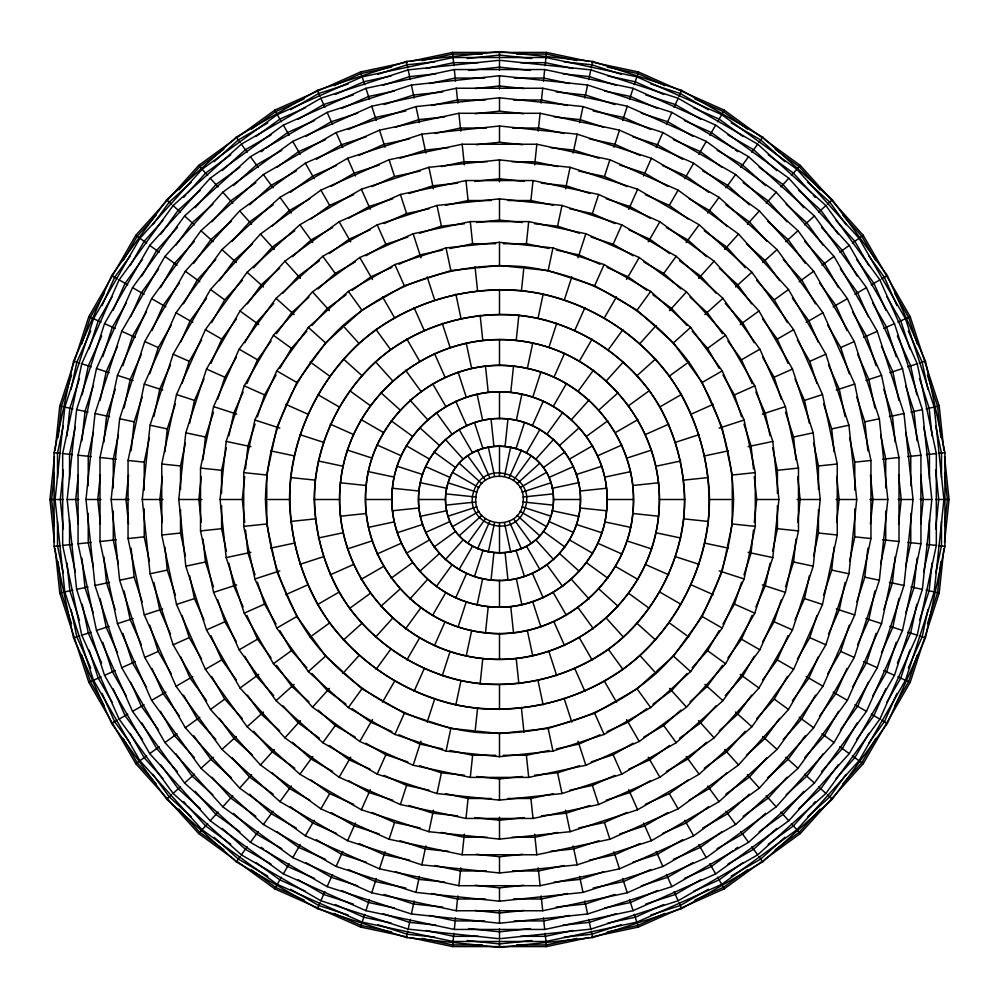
<?xml version="1.0" encoding="UTF-8"?>
<svg xmlns="http://www.w3.org/2000/svg" width="999" height="999" viewBox="0 0 999 999"><rect width="100%" height="100%" fill="white"/><g stroke="black" fill="none" stroke-linecap="round" stroke-linejoin="round"><path stroke-width="1.5" d="M54.458 542.407L49.95 499.5L54.458 456.593M55.107 450.474L59.778 406.031L88.811 316.646L135.802 235.264L198.689 165.422L234.84 139.161M54.408 473.114L51.636 499.5L54.408 525.886M58.154 437.425L61.426 406.381L71.553 375.212M55.082 499.5L64.798 407.105L93.506 318.743L139.96 238.274L202.123 169.231L277.285 114.623L362.162 76.836L453.047 57.517L545.953 57.517L636.838 76.836L721.715 114.623L796.877 169.231L859.04 238.274L905.494 318.743L934.202 407.105L943.918 499.5L934.202 591.895L905.494 680.257L859.04 760.726L796.877 829.769L721.715 884.377L636.838 922.164L545.953 941.483L453.047 941.483L362.162 922.164L277.285 884.377L202.123 829.769L139.96 760.726L93.506 680.257L64.798 591.895L55.082 499.5L63.337 499.5M63.362 470.092L60.265 499.5L63.362 528.908M66.933 436.039L69.868 408.179L79.483 378.571M67.17 499.5L76.623 409.615L104.545 323.651L149.738 245.379L210.215 178.222L283.329 125.087L365.909 88.324L454.308 69.543L544.692 69.543L633.091 88.324L715.671 125.087L788.785 178.222L849.262 245.379L894.455 323.651L922.377 409.615L931.83 499.5L922.377 589.385L894.455 675.349L849.262 753.621L788.785 820.778L715.671 873.913L633.091 910.676L544.692 929.457L454.308 929.457L365.909 910.676L283.329 873.913L210.215 820.778L149.738 753.621L104.545 675.349L76.623 589.385L67.17 499.5L78.859 499.5M78.347 474.775L75.749 499.5L78.347 524.225M81.93 440.771L85.015 411.401L93.182 386.276M85.976 499.5L95.017 413.524L121.728 331.306L164.947 256.443L222.802 192.195L292.744 141.383L371.715 106.219L456.281 88.237L542.719 88.237L627.285 106.219L706.256 141.383L776.198 192.195L834.053 256.443L877.272 331.306L903.983 413.524L913.024 499.5L903.983 585.476L877.272 667.694L834.053 742.557L776.198 806.805L706.256 857.617L627.285 892.781L542.719 910.763L456.281 910.763L371.715 892.781L292.744 857.617L222.802 806.805L164.947 742.557L121.728 667.694L95.017 585.476L85.976 499.5L100.911 499.5M100.4 474.75L97.802 499.5L100.4 524.25M103.809 442.27L106.581 415.984L115.222 389.36M111.164 499.5L119.643 418.756L144.73 341.546L185.327 271.241L239.648 210.901L305.332 163.187L379.495 130.17L458.903 113.287L540.097 113.287L619.505 130.17L693.668 163.187L759.352 210.901L813.673 271.241L854.27 341.546L879.357 418.756L887.836 499.5L879.357 580.244L854.27 657.454L813.673 727.759L759.352 788.099L693.668 835.813L619.505 868.83L540.097 885.713L458.903 885.713L379.495 868.83L305.332 835.813L239.648 788.099L185.327 727.759L144.73 657.454L119.643 580.244L111.164 499.5L129.083 499.5M128.571 475.137L126.011 499.5L128.571 523.863M131.131 450.774L134.166 421.84L142.208 397.09M142.27 499.5L150.075 425.224L173.152 354.208L210.502 289.523L260.464 234.028L320.891 190.135L389.111 159.753L462.162 144.231L536.838 144.231L609.889 159.753L678.109 190.135L738.536 234.028L788.498 289.523L825.848 354.208L848.925 425.224L856.73 499.5L848.925 573.776L825.848 644.792L788.498 709.477L738.536 764.972L678.109 808.865L609.889 839.247L536.838 854.769L462.162 854.769L389.111 839.247L320.891 808.865L260.464 764.972L210.502 709.477L173.152 644.792L150.075 573.776L142.27 499.5L162.974 499.5M162.313 476.473L159.89 499.5L162.313 522.527M164.885 451.91L167.308 428.896L175.424 403.933M178.784 499.5L185.789 432.817L206.506 369.056L240.035 310.989L284.902 261.164L339.136 221.753L400.399 194.48L465.971 180.544L533.029 180.544L598.601 194.48L659.864 221.753L714.098 261.164L758.965 310.989L792.494 369.056L813.211 432.817L820.216 499.5L813.211 566.183L792.494 629.944L758.965 688.011L714.098 737.836L659.864 777.247L598.601 804.52L533.029 818.456L465.971 818.456L400.399 804.52L339.136 777.247L284.902 737.836L240.035 688.011L206.506 629.944L185.789 566.183L178.784 499.5L201.935 499.5M201.274 476.635L198.876 499.5L201.274 522.365M203.034 459.865L205.444 437L213.499 412.212M220.08 499.5L226.186 441.408L244.231 385.851L273.439 335.264L312.525 291.845L359.79 257.517L413.149 233.754L470.292 221.603L528.708 221.603L585.851 233.754L639.21 257.517L686.475 291.845L725.561 335.264L754.769 385.851L772.814 441.408L778.92 499.5L772.814 557.592L754.769 613.149L725.561 663.736L686.475 707.155L639.21 741.483L585.851 765.246L528.708 777.397L470.292 777.397L413.149 765.246L359.79 741.483L312.525 707.155L273.439 663.736L244.231 613.149L226.186 557.592L220.08 499.5L242.307 499.5L244.718 522.415M242.307 499.5L244.718 476.585M245.517 468.943L247.927 446.029L255.045 424.113M265.472 499.5C266.521 433.578 294.618 370.467 342.907 325.587C392.595 282.255 458.291 260.901 523.963 266.758C589.41 274.688 649.238 309.228 688.835 361.938C716.87 402.46 732.392 450.249 733.528 499.5C732.479 565.422 704.382 628.533 656.093 673.413C606.405 716.745 540.709 738.099 475.037 732.242C409.59 724.312 349.762 689.772 310.165 637.062C282.13 596.54 266.608 548.751 265.472 499.5L289.473 499.5C290.334 440.559 315.734 383.504 358.966 343.419C403.346 304.62 462.749 285.314 521.453 290.622C579.982 297.64 634.078 328.871 669.417 376.049C694.567 412.412 708.503 455.294 709.527 499.5C708.666 558.441 683.266 615.496 640.034 655.581C595.654 694.38 536.251 713.686 477.547 708.378C419.018 701.36 364.922 670.129 329.583 622.951C304.433 586.588 290.497 543.706 289.473 499.5M314.21 499.5C314.972 447.502 337.387 397.165 375.524 361.813C414.672 327.572 467.07 310.552 518.868 315.234C570.504 321.416 618.219 348.976 649.4 390.597C671.59 422.664 683.878 460.502 684.79 499.5C684.028 551.498 661.613 601.835 623.476 637.187C584.328 671.428 531.93 688.448 480.132 683.766C428.496 677.584 380.781 650.024 349.6 608.403C327.41 576.336 315.122 538.498 314.21 499.5L339.598 499.5C339.185 406.356 423.626 330.319 516.208 340.472C595.679 348.389 659.839 419.642 659.402 499.5C659.815 592.644 575.374 668.681 482.792 658.528C403.321 650.611 339.161 579.358 339.598 499.5M365.522 499.5C364.136 422.664 437.237 356.843 513.498 366.258C579.795 372.627 634.078 432.917 633.478 499.5C634.865 576.336 561.763 642.157 485.502 632.742C419.205 626.373 364.922 566.083 365.522 499.5L391.87 499.5C390.759 437.774 449.488 384.902 510.751 392.47C563.998 397.577 607.604 446.004 607.13 499.5C608.241 561.226 549.512 614.098 488.249 606.53C435.002 601.423 391.396 552.996 391.87 499.5M418.556 499.5C417.719 453.084 461.888 413.311 507.967 419.006C548.001 422.852 580.806 459.265 580.444 499.5C581.281 545.916 537.112 585.689 491.033 579.994C450.999 576.148 418.194 539.735 418.556 499.5L445.454 499.5C447.065 428.534 551.935 428.534 553.546 499.5C551.935 570.466 447.065 570.466 445.454 499.5M410.314 937.624L452.51 946.59L453.009 941.832M453.047 941.483L453.908 933.266M454.308 929.457L455.532 917.831M456.281 910.763L457.842 895.916M458.903 885.713L460.776 867.894M462.162 854.769L464.323 834.19M465.971 818.456L468.081 798.476L445.591 793.693M470.292 777.397L472.614 755.281L495.654 755.281M475.037 732.242L477.547 708.378M480.132 683.766L482.792 658.528M485.502 632.742L488.249 606.53M491.033 579.994L493.856 553.246M505.144 445.754L507.967 419.006M510.751 392.47L513.498 366.258M516.208 340.472L518.868 315.234M521.453 290.622L523.963 266.758M503.346 243.719L526.386 243.719L528.708 221.603M553.409 205.307L530.919 200.524L533.029 180.544M534.677 164.81L536.838 144.231M538.224 131.106L540.097 113.287M541.158 103.084L542.719 88.237M543.468 81.169L544.692 69.543M545.092 65.734L545.953 57.517M545.991 57.168L546.49 52.41L588.686 61.376M753.483 530.057L751.073 552.971L743.955 574.887M754.282 522.415L756.693 499.5L754.282 476.585M785.501 586.788L793.556 562L795.966 539.135M797.726 522.365L800.124 499.5L797.726 476.635M823.576 595.067L831.692 570.104L834.115 547.09M836.687 522.527L839.11 499.5L836.687 476.473M856.792 601.91L864.834 577.16L867.869 548.226M870.429 523.863L872.989 499.5L870.429 475.137M895.191 556.73L892.419 583.016L883.778 609.64M898.601 524.25L901.198 499.5L898.601 474.75M917.07 558.229L913.985 587.599L905.818 612.724M920.653 524.225L923.251 499.5L920.653 474.775M932.067 562.961L929.132 590.821L919.517 620.429M935.638 528.908L938.735 499.5L935.638 470.092M940.846 561.575L937.574 592.619L927.447 623.788M944.592 525.886L947.364 499.5L944.592 473.114M764.16 859.839L800.311 833.578L863.198 763.736L910.189 682.354L939.222 592.969L943.893 548.526M944.542 542.407L949.05 499.5L944.542 456.593M54.083 452.684L73.551 361.101L111.638 275.562L166.671 199.825L236.251 137.175L317.332 90.36L406.381 61.426L499.5 51.636L592.619 61.426L681.668 90.36L762.749 137.175L832.329 199.825L887.362 275.562L925.449 361.101L944.917 452.684L944.917 546.316L925.449 637.899L887.362 723.438L832.329 799.175L762.749 861.825L681.668 908.64L592.619 937.574L499.5 947.364L406.381 937.574L317.332 908.64L236.251 861.825L166.671 799.175L111.638 723.438L73.551 637.899L54.083 546.316L54.083 452.684L60.614 453.371M63.312 425.786L57.517 453.047L57.517 477.822M71.041 389.435L76.836 362.162L90.684 331.044M62.675 453.583L81.768 363.773L119.118 279.882L173.089 205.594L241.321 144.156L320.854 98.239L408.179 69.868L499.5 60.265L590.821 69.868L678.146 98.239L757.679 144.156L825.911 205.594L879.882 279.882L917.232 363.773L936.325 453.583L936.325 545.417L917.232 635.227L879.882 719.118L825.911 793.406L757.679 854.844L678.146 900.761L590.821 929.132L499.5 938.735L408.179 929.132L320.854 900.761L241.321 854.844L173.089 793.406L119.118 719.118L81.768 635.227L62.675 545.417L62.675 453.583L72.59 454.632M75.375 426.873L69.543 454.308L69.543 479.245M82.168 394.867L88.324 365.909L101.636 336.014M78.072 455.207L96.491 368.556L132.53 287.625L184.59 215.959L250.424 156.681L327.148 112.388L411.401 85.015L499.5 75.749L587.599 85.015L671.852 112.388L748.576 156.681L814.41 215.959L866.47 287.625L902.509 368.556L920.928 455.207L920.928 543.793L902.509 630.444L866.47 711.375L814.41 783.041L748.576 842.319L671.852 886.613L587.599 913.985L499.5 923.251L411.401 913.985L327.148 886.613L250.424 842.319L184.59 783.041L132.53 711.375L96.491 630.444L78.072 543.793L78.072 455.207L91.309 456.593M93.382 432.117L88.237 456.281L88.237 485.601M100.112 400.399L106.219 371.715L117.52 346.328M100 457.505L117.457 375.362L151.611 298.651L200.974 230.707L263.386 174.513L336.114 132.53L415.984 106.581L499.5 97.802L583.016 106.581L662.886 132.53L735.614 174.513L798.026 230.707L847.389 298.651L881.543 375.362L899 457.505L899 541.495L881.543 623.638L847.389 700.349L798.026 768.293L735.614 824.487L662.886 866.47L583.016 892.419L499.5 901.198L415.984 892.419L336.114 866.47L263.386 824.487L200.974 768.293L151.611 700.349L117.457 623.638L100 541.495L100 457.505L116.334 459.228M118.382 434.94L113.287 458.903L113.287 488.012M124.113 407.967L130.17 379.495L141.383 354.308M128.047 460.464L144.281 384.078L176.049 312.749L221.94 249.588L279.97 197.34L347.59 158.292L421.84 134.166L499.5 126.011L577.16 134.166L651.41 158.292L719.03 197.34L777.06 249.588L822.951 312.749L854.719 384.078L870.953 460.464L870.953 538.536L854.719 614.922L822.951 686.251L777.06 749.412L719.03 801.66L651.41 840.708L577.16 864.834L499.5 872.989L421.84 864.834L347.59 840.708L279.97 801.66L221.94 749.412L176.049 686.251L144.281 614.922L128.047 538.536L128.047 460.464L144.231 462.162L144.231 490.159M144.231 462.162L149.4 437.812M153.933 416.508L159.753 389.111L170.517 364.947M161.751 463.998L176.511 394.555L205.394 329.695L247.115 272.252L299.887 224.75L361.363 189.248L428.896 167.308L499.5 159.89L570.104 167.308L637.637 189.248L699.113 224.75L751.885 272.252L793.606 329.695L822.489 394.555L837.249 463.998L837.249 535.002L822.489 604.445L793.606 669.305L751.885 726.748L699.113 774.25L637.637 809.752L570.104 831.692L499.5 839.11L428.896 831.692L361.363 809.752L299.887 774.25L247.115 726.748L205.394 669.305L176.511 604.445L161.751 535.002L161.751 463.998L180.544 465.971L180.544 489.36M180.544 465.971L185.402 443.094M189.623 423.276L194.48 400.399L203.996 379.021M200.524 468.081L213.586 406.605L239.148 349.188L276.086 298.339L322.802 256.293L377.222 224.862L437 205.444L499.5 198.876L562 205.444L621.778 224.862L676.198 256.293L722.914 298.339L759.852 349.188L785.414 406.605L798.476 468.081L798.476 530.919L785.414 592.395L759.852 649.812L722.914 700.661L676.198 742.707L621.778 774.138L562 793.556L499.5 800.124L437 793.556L377.222 774.138L322.802 742.707L276.086 700.661L239.148 649.812L213.586 592.395L200.524 530.919L200.524 468.081L221.603 470.292L226.398 447.739M228.958 435.714L233.754 413.149L243.132 392.095M243.719 472.614L254.895 420.017L276.76 370.904L308.366 327.41L348.326 291.421L394.892 264.548L446.029 247.927L499.5 242.307L552.971 247.927L604.108 264.548L650.674 291.421L690.634 327.41L722.24 370.904L744.105 420.017L755.281 472.614L755.281 526.386L744.105 578.983L722.24 628.096L690.634 671.59L650.674 707.579L604.108 734.452L552.971 751.073L499.5 756.693L446.029 751.073L394.892 734.452L348.326 707.579L308.366 671.59L276.76 628.096L254.895 578.983L243.719 526.386L243.719 472.614L266.758 475.037L266.758 497.977M266.758 475.037L271.516 452.609M272.153 449.612L276.923 427.185L286.251 406.231M290.622 477.547C297.64 419.018 328.871 364.922 376.049 329.583C424.238 295.629 485.339 282.642 543.169 294.068C600.649 307.155 651.173 343.868 681.393 394.493C702.609 433.279 711.987 477.385 708.378 521.453C701.36 579.982 670.129 634.078 622.951 669.417C574.762 703.371 513.661 716.358 455.831 704.932C398.351 691.845 347.827 655.132 317.607 604.507C296.391 565.721 287.013 521.615 290.622 477.547L315.234 480.132C321.416 428.496 348.976 380.781 390.597 349.6C433.104 319.655 487 308.192 538.024 318.269C588.723 329.82 633.304 362.2 659.964 406.855C678.683 441.083 686.95 479.995 683.766 518.868C677.584 570.504 650.024 618.219 608.403 649.4C565.896 679.345 512 690.809 460.976 680.731C410.277 669.18 365.696 636.8 339.036 592.145C320.317 557.917 312.05 519.005 315.234 480.132M340.472 482.792C349.8 390.109 441.733 323.326 532.742 343.094C610.938 359.265 667.307 436.85 658.528 516.208C649.2 608.891 557.267 675.674 466.258 655.906C388.062 639.735 331.693 562.15 340.472 482.792L366.258 485.502C372.914 408.941 452.485 351.124 527.36 368.444C592.619 381.705 640.297 447.34 632.742 513.498C626.086 590.059 546.515 647.876 471.64 630.556C406.381 617.295 358.703 551.66 366.258 485.502M392.47 488.249C397.814 426.748 461.738 380.307 521.878 394.23C574.3 404.882 612.599 457.604 606.53 510.751C601.186 572.252 537.262 618.693 477.122 604.77C424.7 594.118 386.401 541.396 392.47 488.249L419.006 491.033C413.311 537.112 453.084 581.281 499.5 580.444C539.735 580.806 576.148 548.001 579.994 507.967C585.689 461.888 545.916 417.719 499.5 418.556C459.265 418.194 422.852 450.999 419.006 491.033M445.754 493.856C454.782 423.439 559.065 434.403 553.246 505.144C544.218 575.561 439.935 564.597 445.754 493.856L475.874 497.015C472.202 527.697 520.342 532.754 523.126 501.985C526.798 471.303 478.658 466.246 475.874 497.015M406.381 937.574L407.754 931.155M408.179 929.132L410.252 919.38M411.401 913.985L414.16 900.973M415.984 892.419L419.393 876.36M421.84 864.834L425.874 845.916M428.896 831.692L433.454 810.201M437 793.556L441.408 772.814L464.335 775.224M446.029 751.073L450.849 728.421L473.651 730.818M455.831 704.932L460.976 680.731M466.258 655.906L471.64 630.556M477.122 604.77L482.667 578.671M488.261 552.36L494.555 522.739M504.445 476.261L510.739 446.64M516.333 420.329L521.878 394.23M527.36 368.444L532.742 343.094M538.024 318.269L543.169 294.068M525.349 268.182L548.151 270.579L552.971 247.927M534.665 223.776L557.592 226.186L562 205.444M565.546 188.799L570.104 167.308M573.126 153.084L577.16 134.166M579.607 122.64L583.016 106.581M584.84 98.027L587.599 85.015M588.748 79.62L590.821 69.868M591.246 67.845L592.619 61.426M726.847 549.388L722.077 571.815L712.749 592.769M727.484 546.391L732.242 523.963L732.242 501.023M770.042 563.286L765.246 585.851L755.868 606.905M772.602 551.261L777.397 528.708L777.397 505.644M795.004 619.979L804.52 598.601L809.377 575.724M813.598 555.906L818.456 533.029L818.456 509.64M845.067 582.492L839.247 609.889L828.483 634.053M849.6 561.188L854.769 536.838L854.769 508.841M874.887 591.033L868.83 619.505L857.617 644.692M880.619 564.06L885.713 540.097L885.713 510.988M898.888 598.601L892.781 627.285L881.48 652.672M905.618 566.883L910.763 542.719L910.763 513.399M916.832 604.133L910.676 633.091L897.364 662.986M923.625 572.127L929.457 544.692L929.457 519.755M927.959 609.565L922.164 636.838L908.316 667.956M935.688 573.214L941.483 545.953L941.483 521.178M81.681 344.056L90.36 317.332L104.395 293.007M89.098 348.976L98.239 320.854L112.25 296.591M102.785 356.705L112.388 327.148L126.374 302.922M122.914 365.696L132.53 336.114L146.528 311.875M149.775 373.801L158.292 347.59L171.304 325.05M182.093 383.391L189.248 361.363L201.598 339.985M217.757 399.088L224.862 377.222L236.363 357.317M257.417 416.808L264.548 394.892L276.061 374.937M237.337 861.65L274.725 888.823L360.577 927.047L362.063 922.489M362.162 922.164L364.722 914.31M365.909 910.676L369.518 899.55M371.715 892.781L376.323 878.583M379.495 868.83L385.04 851.785M389.111 839.247L394.555 822.489L420.217 827.946M400.399 804.52L406.605 785.414L384.19 775.436M413.149 765.246L420.966 741.208M427.185 722.077L434.602 699.25M442.245 675.711L450.087 651.573M458.104 626.922L466.246 601.86M474.488 576.485L482.804 550.899M516.196 448.101L524.512 422.515M532.754 397.14L540.896 372.078M548.913 347.427L556.755 323.289M564.398 299.75L571.815 276.923M578.034 257.792L585.851 233.754M614.81 223.564L592.395 213.586L598.601 194.48M578.783 171.054L604.445 176.511L609.889 159.753M613.96 147.215L619.505 130.17M622.677 120.417L627.285 106.219M629.482 99.45L633.091 88.324M634.278 84.69L636.838 76.836M636.937 76.511L638.423 71.953L724.275 110.177L761.663 137.35M722.939 624.063L734.452 604.108L741.583 582.192M762.637 641.683L774.138 621.778L781.243 599.912M797.402 659.015L809.752 637.637L816.907 615.609M827.696 673.95L840.708 651.41L849.225 625.199M876.086 633.304L866.47 662.886L852.472 687.125M896.215 642.295L886.613 671.852L872.626 696.078M909.902 650.024L900.761 678.146L886.75 702.409M917.319 654.944L908.64 681.668L894.605 705.993M102.023 305.582L114.623 277.285L130.095 255.994M113.049 310.377L125.087 283.329L142.495 259.378M130.707 316.708L141.383 292.744L158.616 269.006M151.973 330.519L163.187 305.332L179.395 283.029M180.644 342.207L190.135 320.891L206.593 298.226M210.964 363.361L221.753 339.136L236.413 318.956M246.89 383.666L257.517 359.79L271.066 341.134M287.5 403.434L296.828 382.48L310.302 363.936M317.332 908.64L320.005 902.646M320.854 900.761L324.9 891.645M327.148 886.613L332.555 874.45M336.114 866.47L342.794 851.473M347.59 840.708L355.457 823.026M361.363 809.752L370.304 789.685M377.222 774.138L385.851 754.769L407.779 761.887M394.892 734.452L404.308 713.298L384.453 701.835M414.073 691.37L424.138 668.768M434.465 645.579L445.005 621.89M455.731 597.814L466.583 573.451M477.522 548.863L489.835 521.203M509.165 477.797L521.478 450.137M532.417 425.549L543.269 401.186M553.995 377.11L564.535 353.421M574.862 330.232L584.927 307.63M614.547 297.165L594.692 285.702L604.108 264.548M591.221 237.113L613.149 244.231L621.778 224.862M628.696 209.315L637.637 189.248M643.543 175.974L651.41 158.292M656.206 147.527L662.886 132.53M666.445 124.55L671.852 112.388M674.1 107.355L678.146 98.239M678.995 96.354L681.668 90.36M688.698 635.064L702.172 616.52L711.5 595.566M727.934 657.866L741.483 639.21L752.11 615.334M762.587 680.044L777.247 659.864L788.036 635.639M818.356 656.793L808.865 678.109L792.407 700.774M847.027 668.481L835.813 693.668L819.605 715.971M868.293 682.292L857.617 706.256L840.384 729.994M885.951 688.623L873.913 715.671L856.505 739.622M896.977 693.418L884.377 721.715L868.905 743.006M123.127 260.577L137.175 236.251L155.969 215.372M130.145 265.584L144.156 241.321L162.899 220.504M141.92 275.999L156.681 250.424L177.485 227.322M160.514 287.625L174.513 263.386L194.293 241.421M183.554 303.833L197.34 279.97L215.772 259.49M211.626 322.602L224.75 299.887L242.307 280.382M244.792 342.707L256.293 322.802L273.726 303.434M279.907 368.281L291.421 348.326L306.843 331.206M274.725 888.823L277.123 884.677M277.285 884.377L281.418 877.222M283.329 873.913L289.186 863.785M292.744 857.617L300.2 844.692M305.332 835.813L314.285 820.291M320.891 808.865L329.695 793.606L353.658 804.282M339.136 777.247L350.724 757.192M359.79 741.483L372.427 719.592M382.48 702.172L394.493 681.393M406.855 659.964L419.555 637.974M432.505 615.534L445.691 592.707M459.028 569.592L472.477 546.303M526.523 452.697L539.972 429.408M553.309 406.293L566.495 383.466M579.445 361.026L592.145 339.036M604.507 317.607L616.52 296.828M626.573 279.408L639.21 257.517M648.276 241.808L659.864 221.753M645.342 194.718L669.305 205.394L678.109 190.135M684.715 178.709L693.668 163.187M698.801 154.308L706.256 141.383M709.814 135.215L715.671 125.087M717.582 121.778L721.715 114.623M721.877 114.323L724.275 110.177M692.157 667.794L707.579 650.674L719.093 630.719M754.208 656.293L742.707 676.198L725.274 695.566M756.693 718.618L774.25 699.113L787.374 676.398M815.446 695.167L801.66 719.03L783.228 739.51M838.486 711.375L824.487 735.614L804.707 757.579M857.08 723.001L842.319 748.576L821.515 771.678M868.855 733.416L854.844 757.679L836.101 778.496M875.873 738.423L861.825 762.749L843.031 783.628M152.847 224.675L169.231 202.123L191.096 182.442M160.814 234.166L178.222 210.215L200.225 190.409M175.861 245.279L192.195 222.802L212.837 204.208M193.794 263.199L210.901 239.648L231.393 221.204M219.393 280.607L234.028 260.464L252.522 243.806M247.415 303.821L261.164 284.902L279.695 268.207M276.486 333.678L291.845 312.525L308.991 297.103M312.1 361.463L325.587 342.907L342.62 327.56M236.251 861.825L240.11 856.518M241.321 854.844L247.19 846.777M250.424 842.319L258.254 831.555M263.386 824.487L273.039 811.2M279.97 801.66L291.333 786.013M299.887 774.25L312.799 756.48M322.802 742.707L335.264 725.561L318.119 710.127M348.326 707.579L361.938 688.835L381.805 700.299M376.049 669.417L390.597 649.4M405.519 628.858L420.754 607.892M436.238 586.575L451.923 564.984M467.732 543.219L485.539 518.718M513.461 480.282L531.268 455.781M547.077 434.016L562.762 412.425M578.246 391.108L593.481 370.142M608.403 349.6L622.951 329.583M617.195 298.701L637.062 310.165L650.674 291.421M680.881 288.873L663.736 273.439L676.198 256.293M686.201 242.52L699.113 224.75M707.667 212.987L719.03 197.34M725.961 187.8L735.614 174.513M740.746 167.445L748.576 156.681M751.81 152.223L757.679 144.156M758.89 142.482L762.749 137.175M656.38 671.44L673.413 656.093L686.9 637.537M722.514 665.322L707.155 686.475L690.009 701.897M751.585 695.179L737.836 714.098L719.305 730.793M779.607 718.393L764.972 738.536L746.478 755.194M805.206 735.801L788.099 759.352L767.607 777.796M823.139 753.721L806.805 776.198L786.163 794.792M838.186 764.834L820.778 788.785L798.775 808.591M846.153 774.325L829.769 796.877L807.904 816.558M178.933 189.86L199.825 166.671L223.801 149.238M183.729 197.377L185.814 195.067M187.887 192.745L205.594 173.089L230.781 154.795M195.155 207.692L215.959 184.59L239.847 167.233M211.975 221.778L230.707 200.974L255.869 182.692M232.168 241.283L249.588 221.94L273.114 204.845M253.671 267.769L272.252 247.115L294.73 230.794M282.954 293.182L298.339 276.086L319.43 260.776M311.988 325.499L327.41 308.366L346.041 294.83M234.84 859.839L198.689 833.578L201.898 830.019M202.123 829.769L207.655 823.626M210.215 820.778L218.044 812.1M222.802 806.805L232.792 795.716M239.648 788.099L251.636 774.774M260.464 764.972L274.313 749.587M284.902 737.836L300.399 720.629M312.525 707.155L329.445 688.373M342.907 673.413L358.966 655.581M375.524 637.187L392.507 618.331M409.852 599.063L427.485 579.482M445.342 559.652L463.336 539.66M535.664 459.34L553.658 439.348M571.515 419.518L589.148 399.937M606.493 380.669L623.476 361.813M640.034 343.419L656.093 325.587M669.555 310.627L686.475 291.845M698.601 278.371L714.098 261.164M724.687 249.413L738.536 234.028M747.364 224.226L759.352 210.901M766.208 203.284L776.198 192.195M780.956 186.9L788.785 178.222M791.345 175.374L796.877 169.231M797.102 168.981L800.311 165.422L764.16 139.161M687.012 673.501L671.59 690.634L652.959 704.17M716.046 705.818L700.661 722.914L679.57 738.224M745.329 731.231L726.748 751.885L704.27 768.206M766.832 757.717L749.412 777.06L725.886 794.155M787.025 777.222L768.293 798.026L743.131 816.308M803.845 791.308L783.041 814.41L759.153 831.767M811.113 806.255L793.406 825.911L768.219 844.205M813.186 803.933L815.271 801.623M820.067 809.14L799.175 832.329L775.199 849.762M214.111 161.713L238.274 139.96L267.782 122.927M222.228 170.592L245.379 149.738L271.029 134.927M233.491 185.614L256.443 164.947L281.843 150.287M249.613 204.795L271.241 185.327L296.441 170.779M272.178 226.111L289.523 210.502L309.74 198.826M292.445 256.731L310.989 240.035L332.592 227.56M318.119 288.873L335.264 273.439L355.232 261.913M344.892 325.512L361.938 310.165L381.805 298.701M166.671 799.175L171.553 794.792M173.089 793.406L180.494 786.737M184.59 783.041L194.48 774.138M200.974 768.293L213.187 757.304M221.94 749.412L236.313 736.475M247.115 726.748L263.449 712.05M276.086 700.661L294.118 684.427M308.366 671.59L325.587 656.093L312.1 637.537M343.419 640.034L361.813 623.476M380.669 606.493L399.937 589.148M419.518 571.515L439.348 553.658M459.34 535.664L481.843 515.397M517.157 483.603L539.66 463.336M559.652 445.342L579.482 427.485M599.063 409.852L618.331 392.507M637.187 375.524L655.581 358.966M686.9 361.463L673.413 342.907L690.634 327.41M704.882 314.573L722.914 298.339M735.551 286.95L751.885 272.252M762.687 262.525L777.06 249.588M785.813 241.696L798.026 230.707M804.52 224.862L814.41 215.959M818.506 212.263L825.911 205.594M827.447 204.208L832.329 199.825M617.195 700.299L637.062 688.835L654.108 673.488M643.768 737.087L663.736 725.561L680.881 710.127M706.555 742.269L688.011 758.965L666.408 771.44M726.822 772.889L709.477 788.498L689.26 800.174M749.387 794.205L727.759 813.673L702.559 828.221M765.509 813.386L742.557 834.053L717.157 848.713M776.772 828.408L753.621 849.262L727.971 864.073M784.889 837.287L760.726 859.04L731.218 876.073M237.337 137.35L274.725 110.177L360.577 71.953L407.305 62.025M251.586 129.071L275.562 111.638L304.083 98.938M255.956 136.501L279.882 119.118L305.482 107.717M261.226 151.711L263.736 149.875M266.246 148.052L287.625 132.53L314.598 120.517M277.26 167.158L298.651 151.611L325.637 139.598M290.459 192.245L312.749 176.049L336.526 165.459M310.964 218.993L329.695 205.394L353.658 194.718M329.345 253.571L349.188 239.148L370.192 229.795M352.26 290.309L370.904 276.76L391.958 267.395M198.689 833.578L135.802 763.736L139.673 760.926M139.96 760.726L146.641 755.868M149.738 753.621L159.203 746.74M164.947 742.557L177.035 733.79M185.327 727.759L199.825 717.232M210.502 709.477L224.75 699.113L242.307 718.618M240.035 688.011L258.766 674.4M273.439 663.736L291.421 650.674L279.907 630.719M310.165 637.062L329.583 622.951M349.6 608.403L370.142 593.481M391.108 578.246L412.425 562.762M434.016 547.077L455.781 531.268M543.219 467.732L564.984 451.923M586.575 436.238L607.892 420.754M628.858 405.519L649.4 390.597M669.417 376.049L688.835 361.938M719.093 368.281L707.579 348.326L725.561 335.264M740.234 324.6L758.965 310.989M756.693 280.382L774.25 299.887L788.498 289.523M799.175 281.768L813.673 271.241M821.965 265.21L834.053 256.443M839.797 252.26L849.262 245.379M852.359 243.132L859.04 238.274M859.327 238.074L863.198 235.264L800.311 165.422M646.74 708.691L628.096 722.24L607.042 731.605M669.655 745.429L649.812 759.852L628.808 769.205M645.342 804.282L669.305 793.606L688.036 780.007M708.541 806.755L686.251 822.951L662.474 833.541M721.74 831.842L700.349 847.389L673.363 859.402M732.754 850.948L711.375 866.47L684.402 878.483M735.264 849.125L737.774 847.289M743.044 862.499L719.118 879.882L693.518 891.283M747.414 869.929L723.438 887.362L694.917 900.062M591.695 936.975L638.423 927.047L724.275 888.823L761.663 861.65M290.572 109.765L318.743 93.506L348.189 83.928M298.014 119.356L323.651 104.545L353.296 94.917M305.906 136.388L331.306 121.728L357.729 113.137M316.346 159.291L341.546 144.73L366.308 136.688M331.293 186.376L354.208 173.152L379.358 164.985M348.801 218.207L369.056 206.506L392.782 198.801M365.884 255.769L385.851 244.231L407.779 237.113M384.453 297.165L404.308 285.702L426.123 278.621M111.638 723.438L117.32 720.154M119.118 719.118L127.747 714.135M132.53 711.375L144.056 704.72M151.611 700.349L165.846 692.145M176.049 686.251L192.795 676.573M205.394 669.305L221.753 659.864L236.413 680.044M239.148 649.812L257.517 639.21L271.066 657.866M276.76 628.096L296.828 616.52L287.5 595.566M317.607 604.507L339.036 592.145M361.026 579.445L383.466 566.495M406.293 553.309L429.408 539.972M452.697 526.523L478.921 511.376M520.079 487.624L546.303 472.477M569.592 459.028L592.707 445.691M615.534 432.505L637.974 419.555M659.964 406.855L681.393 394.493M711.5 403.434L702.172 382.48L722.24 370.904M727.934 341.134L741.483 359.79L759.852 349.188M762.587 318.956L777.247 339.136L793.606 329.695M806.205 322.427L822.951 312.749M833.154 306.855L847.389 298.651M854.944 294.28L866.47 287.625M871.253 284.865L879.882 279.882M881.68 278.846L887.362 275.562M572.877 720.379L594.692 713.298L614.547 701.835M591.221 761.887L613.149 754.769L633.116 743.231M650.199 780.793L629.944 792.494L606.218 800.199M667.707 812.624L644.792 825.848L619.642 834.015M682.654 839.709L657.454 854.27L632.692 862.312M693.094 862.612L667.694 877.272L641.271 885.863M700.986 879.644L675.349 894.455L645.704 904.083M708.428 889.235L680.257 905.494L650.811 915.072M334.016 85.614L361.101 73.551L391.633 67.07M335.339 94.43L363.773 81.768L391.171 75.936M341.583 108.504L368.556 96.491L394.393 90.996M348.376 129.47L375.362 117.457L405.794 110.989M358.903 155.494L384.078 144.281L409.54 138.873M371.99 186.551L394.555 176.511L420.217 171.054M384.19 223.564L406.605 213.586L429.095 208.803M398.976 264.273L420.017 254.895L442.557 250.1M55.107 548.526L59.778 592.969L88.811 682.354L93.194 680.406M93.506 680.257L101.049 676.897M104.545 675.349L115.235 670.591M121.728 667.694L135.365 661.625M144.73 657.454L158.292 651.41L171.304 673.95M173.152 644.792L189.248 637.637L201.598 659.015M206.506 629.944L224.862 621.778L236.363 641.683M244.231 613.149L264.548 604.108L276.061 624.063M285.702 594.692L307.63 584.927M330.232 574.862L353.421 564.535M377.11 553.995L401.186 543.269M425.549 532.417L450.137 521.478M548.863 477.522L573.451 466.583M597.814 455.731L621.89 445.005M645.579 434.465L668.768 424.138M691.37 414.073L713.298 404.308M722.939 374.937L734.452 394.892L754.769 385.851M762.637 357.317L774.138 377.222L792.494 369.056M797.402 339.985L809.752 361.363L825.848 354.208M827.696 325.05L840.708 347.59L854.27 341.546M863.636 337.375L877.272 331.306M883.765 328.409L894.455 323.651M897.951 322.103L905.494 318.743M905.806 318.594L910.189 316.646L939.222 406.031L943.893 450.474M600.024 734.727L578.983 744.105L556.443 748.9M569.905 790.197L592.395 785.414L614.81 775.436M578.783 827.946L604.445 822.489L627.01 812.449M640.097 843.506L614.922 854.719L589.46 860.127M650.624 869.53L623.638 881.543L593.206 888.011M657.417 890.496L630.444 902.509L604.607 908.004M663.661 904.57L635.227 917.232L607.829 923.064M664.984 913.386L637.899 925.449L607.367 931.93M377.647 74.363L407.105 64.798L434.815 61.876M382.942 85.29L409.615 76.623L435.964 73.851M384.165 104.558L413.524 95.017L442.694 91.945M395.454 127.223L418.756 119.643L444.655 116.92M400.075 158.254L425.224 150.075L448.439 147.64M409.091 193.506L432.817 185.789L457.629 183.179M419.48 233.304L441.408 226.186L464.335 223.776M429.033 277.672L450.849 270.579L473.651 268.182M73.551 637.899L79.795 635.864M81.768 635.227L91.246 632.155M96.491 630.444L109.153 626.336M117.457 623.638L133.079 618.556M144.281 614.922L162.687 608.94M176.511 604.445L194.48 598.601L189.623 575.724M213.586 592.395L236.663 584.902M254.895 578.983L279.807 570.879M299.75 564.398L323.289 556.755M347.427 548.913L372.078 540.896M397.14 532.754L422.515 524.512M448.101 516.196L476.898 506.843M522.102 492.157L550.899 482.804M576.485 474.488L601.86 466.246M626.922 458.104L651.573 450.087M675.711 442.245L699.25 434.602M719.193 428.121L744.105 420.017M762.337 414.098L785.414 406.605M809.377 423.276L804.52 400.399L822.489 394.555M836.313 390.06L854.719 384.078M865.921 380.444L881.543 375.362M889.847 372.664L902.509 368.556M907.754 366.845L917.232 363.773M919.205 363.137L925.449 361.101M525.349 730.818L548.151 728.421L569.967 721.328M534.665 775.224L557.592 772.814L579.52 765.696M589.909 805.494L566.183 813.211L541.371 815.821M598.925 840.746L573.776 848.925L550.561 851.36M603.546 871.777L580.244 879.357L554.345 882.08M614.835 894.442L585.476 903.983L556.306 907.055M616.058 913.71L589.385 922.377L563.036 925.149M621.353 924.637L591.895 934.202L564.185 937.124M410.314 61.376L452.51 52.41L546.49 52.41M422.152 60.577L452.684 54.083L482.33 54.083M426.186 68.494L453.583 62.675L478.484 62.675M429.358 83.566L455.207 78.072L484.74 78.072M431.655 105.494L457.505 100L485.502 100M435.002 133.466L460.464 128.047L486.488 128.047M441.358 166.558L463.998 161.751L487.15 161.751M445.591 205.307L468.081 200.524L491.071 200.524M450.074 248.501L472.614 243.719L495.654 243.719M59.778 592.969L64.46 591.97M64.798 591.895L72.877 590.184M76.623 589.385L88.049 586.95M95.017 585.476L109.615 582.367M119.643 580.244L134.166 577.16L131.131 548.226M150.075 573.776L167.308 570.104L164.885 547.09M185.789 566.183L205.444 562L203.034 539.135M226.186 557.592L250.911 552.335M270.579 548.151L294.068 543.169M318.269 538.024L343.094 532.742M368.444 527.36L394.23 521.878M420.329 516.333L446.64 510.739M552.36 488.261L578.671 482.667M604.77 477.122L630.556 471.64M655.906 466.258L680.731 460.976M704.932 455.831L728.421 450.849M748.089 446.665L772.814 441.408M795.966 459.865L793.556 437L813.211 432.817M834.115 451.91L831.692 428.896L848.925 425.224M867.869 450.774L864.834 421.84L879.357 418.756M889.385 416.633L903.983 413.524M910.951 412.05L922.377 409.615M926.123 408.816L934.202 407.105M934.54 407.03L939.222 406.031M503.346 755.281L526.386 755.281L548.926 750.499M507.929 798.476L530.919 798.476L553.409 793.693M557.642 832.442L535.002 837.249L511.85 837.249M563.998 865.534L538.536 870.953L512.512 870.953M567.345 893.506L541.495 899L513.498 899M569.642 915.434L543.793 920.928L514.26 920.928M572.814 930.506L545.417 936.325L520.516 936.325M576.848 938.423L546.316 944.917L516.67 944.917M452.51 946.59L546.49 946.59L588.686 937.624M467.157 58.479L499.5 55.082L531.843 58.479M468.506 70.43L499.5 67.17L530.494 70.43M474.937 88.561L499.5 85.976L524.063 88.561M475.124 113.724L499.5 111.164L523.876 113.724M476.286 144.718L499.5 142.27L522.714 144.718M474.687 181.393L499.5 178.784L524.313 181.393M476.573 222.49L499.5 220.08L522.427 222.49M476.698 267.869L499.5 265.472L522.302 267.869M54.083 546.316L60.614 545.629M62.675 545.417L72.59 544.368M78.072 543.793L91.309 542.407M100 541.495L116.334 539.772M128.047 538.536L144.231 536.838L144.231 508.841M161.751 535.002L180.544 533.029L180.544 509.64M200.524 530.919L221.603 528.708L226.398 551.261M243.719 526.386L266.758 523.963L266.758 501.023M290.622 521.453L315.234 518.868M340.472 516.208L366.258 513.498M392.47 510.751L419.006 507.967M445.754 505.144L475.874 501.985M523.126 497.015L553.246 493.856M579.994 491.033L606.53 488.249M632.742 485.502L658.528 482.792M683.766 480.132L708.378 477.547M732.242 497.977L732.242 475.037L755.281 472.614M772.602 447.739L777.397 470.292L798.476 468.081M818.456 489.36L818.456 465.971L837.249 463.998M854.769 490.159L854.769 462.162L870.953 460.464M882.666 459.228L899 457.505M907.691 456.593L920.928 455.207M926.41 454.632L936.325 453.583M938.386 453.371L944.917 452.684M476.698 731.131L499.5 733.528L522.302 731.131M476.573 776.51L499.5 778.92L522.427 776.51M524.313 817.607L499.5 820.216L474.687 817.607M476.286 854.282L499.5 856.73L522.714 854.282M475.124 885.276L499.5 887.836L523.876 885.276M524.063 910.439L499.5 913.024L474.937 910.439M530.494 928.571L499.5 931.83L468.506 928.571M531.843 940.521L499.5 943.918L467.157 940.521M516.67 54.083L546.316 54.083L576.848 60.577M520.516 62.675L545.417 62.675L572.814 68.494M514.26 78.072L543.793 78.072L569.642 83.566M513.498 100L541.495 100L567.345 105.494M512.512 128.047L538.536 128.047L563.998 133.466M511.85 161.751L535.002 161.751L557.642 166.558M507.929 200.524L530.919 200.524M49.95 499.5L54.733 499.5M553.546 499.5L580.444 499.5M607.13 499.5L633.478 499.5M659.402 499.5L684.79 499.5M709.527 499.5L733.528 499.5M756.693 499.5L778.92 499.5M797.065 499.5L820.216 499.5M836.026 499.5L856.73 499.5M869.917 499.5L887.836 499.5M898.089 499.5L913.024 499.5M920.141 499.5L931.83 499.5M935.663 499.5L943.918 499.5M944.267 499.5L949.05 499.5M468.081 798.476L491.071 798.476M487.15 837.249L463.998 837.249L441.358 832.442M486.488 870.953L460.464 870.953L435.002 865.534M485.502 899L457.505 899L431.655 893.506M484.74 920.928L455.207 920.928L429.358 915.434M478.484 936.325L453.583 936.325L426.186 930.506M482.33 944.917L452.684 944.917L422.152 938.423M564.185 61.876L591.895 64.798L621.353 74.363M563.036 73.851L589.385 76.623L616.058 85.29M556.306 91.945L585.476 95.017L614.835 104.558M554.345 116.92L580.244 119.643L603.546 127.223M550.561 147.64L573.776 150.075L598.925 158.254M541.371 183.179L566.183 185.789L589.909 193.506M523.126 501.985L553.246 505.144M579.994 507.967L606.53 510.751M632.742 513.498L658.528 516.208M683.766 518.868L708.378 521.453M732.242 523.963L755.281 526.386M777.397 528.708L798.476 530.919M818.456 533.029L837.249 535.002M854.769 536.838L870.953 538.536M882.666 539.772L899 541.495M907.691 542.407L920.928 543.793M926.41 544.368L936.325 545.417M938.386 545.629L944.917 546.316M457.629 815.821L432.817 813.211L409.091 805.494M448.439 851.36L425.224 848.925L400.075 840.746M444.655 882.08L418.756 879.357L395.454 871.777M442.694 907.055L413.524 903.983L384.165 894.442M435.964 925.149L409.615 922.377L382.942 913.71M434.815 937.124L407.105 934.202L377.647 924.637M591.695 62.025L638.423 71.953M607.367 67.07L637.899 73.551L664.984 85.614M607.829 75.936L635.227 81.768L663.661 94.43M604.607 90.996L630.444 96.491L657.417 108.504M593.206 110.989L623.638 117.457L650.624 129.47M589.46 138.873L614.922 144.281L640.097 155.494M569.905 208.803L592.395 213.586M526.386 243.719L548.926 248.501M556.443 250.1L578.983 254.895L600.024 264.273M59.778 406.031L64.46 407.03M64.798 407.105L72.877 408.816M76.623 409.615L88.049 412.05M95.017 413.524L109.615 416.633M119.643 418.756L134.166 421.84M150.075 425.224L167.308 428.896M185.789 432.817L205.444 437M226.186 441.408L250.911 446.665M270.579 450.849L294.068 455.831M318.269 460.976L343.094 466.258M368.444 471.64L394.23 477.122M420.329 482.667L446.64 488.261M552.36 510.739L578.671 516.333M604.77 521.878L630.556 527.36M655.906 532.742L680.731 538.024M704.932 543.169L728.421 548.151M748.089 552.335L772.814 557.592M793.556 562L813.211 566.183M831.692 570.104L848.925 573.776M864.834 577.16L879.357 580.244M889.385 582.367L903.983 585.476M910.951 586.95L922.377 589.385M926.123 590.184L934.202 591.895M934.54 591.97L939.222 592.969M442.557 748.9L420.017 744.105L398.976 734.727M450.074 750.499L472.614 755.281M406.605 785.414L429.095 790.197M409.54 860.127L384.078 854.719L358.903 843.506M405.794 888.011L375.362 881.543L348.376 869.53M394.393 908.004L368.556 902.509L341.583 890.496M391.171 923.064L363.773 917.232L335.339 904.57M391.633 931.93L361.101 925.449L334.016 913.386M360.577 927.047L407.305 936.975M650.811 83.928L680.257 93.506L708.428 109.765M645.704 94.917L675.349 104.545L700.986 119.356M641.271 113.137L667.694 121.728L693.094 136.388M632.692 136.688L657.454 144.73L682.654 159.291M619.642 164.985L644.792 173.152L667.707 186.376M606.218 198.801L629.944 206.506L650.199 218.207M557.592 226.186L579.52 233.304M548.151 270.579L569.967 277.672M572.877 278.621L594.692 285.702M73.551 361.101L79.795 363.137M81.768 363.773L91.246 366.845M96.491 368.556L109.153 372.664M117.457 375.362L133.079 380.444M144.281 384.078L162.687 390.06M176.511 394.555L194.48 400.399M213.586 406.605L236.663 414.098M254.895 420.017L279.807 428.121M299.75 434.602L323.289 442.245M347.427 450.087L372.078 458.104M397.14 466.246L422.515 474.488M448.101 482.804L476.898 492.157M522.102 506.843L550.899 516.196M576.485 524.512L601.86 532.754M626.922 540.896L651.573 548.913M675.711 556.755L699.25 564.398M719.193 570.879L744.105 578.983M762.337 584.902L785.414 592.395M804.52 598.601L822.489 604.445M836.313 608.94L854.719 614.922M865.921 618.556L881.543 623.638M889.847 626.336L902.509 630.444M907.754 632.155L917.232 635.227M919.205 635.864L925.449 637.899M404.308 713.298L426.123 720.379M429.033 721.328L450.849 728.421M419.48 765.696L441.408 772.814M392.782 800.199L369.056 792.494L348.801 780.793M379.358 834.015L354.208 825.848L331.293 812.624M366.308 862.312L341.546 854.27L316.346 839.709M357.729 885.863L331.306 877.272L305.906 862.612M353.296 904.083L323.651 894.455L298.014 879.644M348.189 915.072L318.743 905.494L290.572 889.235M694.917 98.938L723.438 111.638L747.414 129.071M693.518 107.717L719.118 119.118L743.044 136.501M684.402 120.517L711.375 132.53L732.754 148.052M673.363 139.598L700.349 151.611L721.74 167.158M662.474 165.459L686.251 176.049L708.541 192.245M604.445 176.511L627.01 186.551M628.808 229.795L649.812 239.148L669.655 253.571M607.042 267.395L628.096 276.76L646.74 290.309M88.811 316.646L93.194 318.594M93.506 318.743L101.049 322.103M104.545 323.651L115.235 328.409M121.728 331.306L135.365 337.375M144.73 341.546L158.292 347.59M173.152 354.208L189.248 361.363M206.506 369.056L224.862 377.222M244.231 385.851L264.548 394.892M285.702 404.308L307.63 414.073M330.232 424.138L353.421 434.465M377.11 445.005L401.186 455.731M425.549 466.583L450.137 477.522M548.863 521.478L573.451 532.417M597.814 543.269L621.89 553.995M645.579 564.535L668.768 574.862M691.37 584.927L713.298 594.692M734.452 604.108L754.769 613.149M774.138 621.778L792.494 629.944M809.752 637.637L825.848 644.792M840.708 651.41L854.27 657.454M863.636 661.625L877.272 667.694M883.765 670.591L894.455 675.349M897.951 676.897L905.494 680.257M905.806 680.406L910.189 682.354M391.958 731.605L370.904 722.24L352.26 708.691M370.192 769.205L349.188 759.852L329.345 745.429M371.99 812.449L394.555 822.489M336.526 833.541L312.749 822.951L290.459 806.755M325.637 859.402L298.651 847.389L277.26 831.842M314.598 878.483L287.625 866.47L266.246 850.948M305.482 891.283L279.882 879.882L255.956 862.499M304.083 900.062L275.562 887.362L251.586 869.929M731.218 122.927L760.726 139.96L784.889 161.713M727.971 134.927L753.621 149.738L776.772 170.592M717.157 150.287L742.557 164.947L765.509 185.614M702.559 170.779L727.759 185.327L749.387 204.795M689.26 198.826L709.477 210.502L726.822 226.111M666.408 227.56L688.011 240.035L706.555 256.731M613.149 244.231L633.116 255.769M643.768 261.913L663.736 273.439M111.638 275.562L117.32 278.846M119.118 279.882L127.747 284.865M132.53 287.625L144.056 294.28M151.611 298.651L165.846 306.855M176.049 312.749L192.795 322.427M205.394 329.695L221.753 339.136M239.148 349.188L257.517 359.79M276.76 370.904L296.828 382.48M317.607 394.493L339.036 406.855M361.026 419.555L383.466 432.505M406.293 445.691L429.408 459.028M452.697 472.477L478.921 487.624M520.079 511.376L546.303 526.523M569.592 539.972L592.707 553.309M615.534 566.495L637.974 579.445M659.964 592.145L681.393 604.507M702.172 616.52L722.24 628.096M741.483 639.21L759.852 649.812M777.247 659.864L793.606 669.305M806.205 676.573L822.951 686.251M833.154 692.145L847.389 700.349M854.944 704.72L866.47 711.375M871.253 714.135L879.882 719.118M881.68 720.154L887.362 723.438M335.264 725.561L355.232 737.087M365.884 743.231L385.851 754.769M332.592 771.44L310.989 758.965L292.445 742.269M309.74 800.174L289.523 788.498L272.178 772.889M296.441 828.221L271.241 813.673L249.613 794.205M281.843 848.713L256.443 834.053L233.491 813.386M271.029 864.073L245.379 849.262L222.228 828.408M267.782 876.073L238.274 859.04L214.111 837.287M775.199 149.238L799.175 166.671L820.067 189.86M768.219 154.795L793.406 173.089L811.113 192.745M735.264 149.875L737.774 151.711M759.153 167.233L783.041 184.59L803.845 207.692M743.131 182.692L768.293 200.974L787.025 221.778M725.886 204.845L749.412 221.94L766.832 241.283M669.305 205.394L688.036 218.993M704.27 230.794L726.748 247.115L745.329 267.769M679.57 260.776L700.661 276.086L716.046 293.182M652.959 294.83L671.59 308.366L687.012 325.499M135.802 235.264L139.673 238.074M139.96 238.274L146.641 243.132M149.738 245.379L159.203 252.26M164.947 256.443L177.035 265.21M185.327 271.241L199.825 281.768M210.502 289.523L224.75 299.887M240.035 310.989L258.766 324.6M273.439 335.264L291.421 348.326M310.165 361.938L329.583 376.049M349.6 390.597L370.142 405.519M391.108 420.754L412.425 436.238M434.016 451.923L455.781 467.732M543.219 531.268L564.984 547.077M586.575 562.762L607.892 578.246M628.858 593.481L649.4 608.403M669.417 622.951L688.835 637.062M707.579 650.674L725.561 663.736M740.234 674.4L758.965 688.011M774.25 699.113L788.498 709.477M799.175 717.232L813.673 727.759M821.965 733.79L834.053 742.557M839.797 746.74L849.262 753.621M852.359 755.868L859.04 760.726M859.327 760.926L863.198 763.736M346.041 704.17L327.41 690.634L311.988 673.501M319.43 738.224L298.339 722.914L282.954 705.818M294.73 768.206L272.252 751.885L253.671 731.231M310.964 780.007L329.695 793.606M273.114 794.155L249.588 777.06L232.168 757.717M255.869 816.308L230.707 798.026L211.975 777.222M239.847 831.767L215.959 814.41L195.155 791.308M261.226 847.289L263.736 849.125M230.781 844.205L205.594 825.911L187.887 806.255M223.801 849.762L199.825 832.329L178.933 809.14M807.904 182.442L829.769 202.123L846.153 224.675M798.775 190.409L820.778 210.215L838.186 234.166M786.163 204.208L806.805 222.802L823.139 245.279M767.607 221.204L788.099 239.648L805.206 263.199M746.478 243.806L764.972 260.464L779.607 280.607M719.305 268.207L737.836 284.902L751.585 303.821M690.009 297.103L707.155 312.525L722.514 333.678M637.062 310.165L654.108 325.512M656.38 327.56L673.413 342.907M166.671 199.825L171.553 204.208M173.089 205.594L180.494 212.263M184.59 215.959L194.48 224.862M200.974 230.707L213.187 241.696M221.94 249.588L236.313 262.525M247.115 272.252L263.449 286.95M276.086 298.339L294.118 314.573M308.366 327.41L325.587 342.907M343.419 358.966L361.813 375.524M380.669 392.507L399.937 409.852M419.518 427.485L439.348 445.342M459.34 463.336L481.843 483.603M517.157 515.397L539.66 535.664M559.652 553.658L579.482 571.515M599.063 589.148L618.331 606.493M637.187 623.476L655.581 640.034M673.413 656.093L690.634 671.59M704.882 684.427L722.914 700.661M735.551 712.05L751.885 726.748M762.687 736.475L777.06 749.412M785.813 757.304L798.026 768.293M804.52 774.138L814.41 783.041M818.506 786.737L825.911 793.406M827.447 794.792L832.329 799.175M325.587 656.093L342.62 671.44M344.892 673.488L361.938 688.835M308.991 701.897L291.845 686.475L276.486 665.322M279.695 730.793L261.164 714.098L247.415 695.179M252.522 755.194L234.028 738.536L219.393 718.393M231.393 777.796L210.901 759.352L193.794 735.801M212.837 794.792L192.195 776.198L175.861 753.721M200.225 808.591L178.222 788.785L160.814 764.834M191.096 816.558L169.231 796.877L152.847 774.325M843.031 215.372L861.825 236.251L875.873 260.577M813.186 195.067L815.271 197.377M836.101 220.504L854.844 241.321L868.855 265.584M821.515 227.322L842.319 250.424L857.08 275.999M804.707 241.421L824.487 263.386L838.486 287.625M783.228 259.49L801.66 279.97L815.446 303.833M725.274 303.434L742.707 322.802L754.208 342.707M692.157 331.206L707.579 348.326M198.689 165.422L201.898 168.981M202.123 169.231L207.655 175.374M210.215 178.222L218.044 186.9M222.802 192.195L232.792 203.284M239.648 210.901L251.636 224.226M260.464 234.028L274.313 249.413M284.902 261.164L300.399 278.371M312.525 291.845L329.445 310.627M342.907 325.587L358.966 343.419M375.524 361.813L392.507 380.669M409.852 399.937L427.485 419.518M445.342 439.348L463.336 459.34M535.664 539.66L553.658 559.652M571.515 579.482L589.148 599.063M606.493 618.331L623.476 637.187M640.034 655.581L656.093 673.413M669.555 688.373L686.475 707.155M698.601 720.629L714.098 737.836M724.687 749.587L738.536 764.972M747.364 774.774L759.352 788.099M766.208 795.716L776.198 806.805M780.956 812.1L788.785 820.778M791.345 823.626L796.877 829.769M797.102 830.019L800.311 833.578M291.421 650.674L306.843 667.794M273.726 695.566L256.293 676.198L244.792 656.293M215.772 739.51L197.34 719.03L183.554 695.167M194.293 757.579L174.513 735.614L160.514 711.375M177.485 771.678L156.681 748.576L141.92 723.001M162.899 778.496L144.156 757.679L130.145 733.416M183.729 801.623L185.814 803.933M155.969 783.628L137.175 762.749L123.127 738.423M868.905 255.994L884.377 277.285L896.977 305.582M856.505 259.378L873.913 283.329L885.951 310.377M840.384 269.006L857.617 292.744L868.293 316.708M819.605 283.029L835.813 305.332L847.027 330.519M792.407 298.226L808.865 320.891L818.356 342.207M688.698 363.936L702.172 382.48M236.251 137.175L240.11 142.482M241.321 144.156L247.19 152.223M250.424 156.681L258.254 167.445M263.386 174.513L273.039 187.8M279.97 197.34L291.333 212.987M299.887 224.75L312.799 242.52M322.802 256.293L335.264 273.439M348.326 291.421L361.938 310.165M376.049 329.583L390.597 349.6M405.519 370.142L420.754 391.108M436.238 412.425L451.923 434.016M467.732 455.781L485.539 480.282M513.461 518.718L531.268 543.219M547.077 564.984L562.762 586.575M578.246 607.892L593.481 628.858M608.403 649.4L622.951 669.417M637.062 688.835L650.674 707.579M663.736 725.561L676.198 742.707M686.201 756.48L699.113 774.25M707.667 786.013L719.03 801.66M725.961 811.2L735.614 824.487M740.746 831.555L748.576 842.319M751.81 846.777L757.679 854.844M758.89 856.518L762.749 861.825M296.828 616.52L310.302 635.064M206.593 700.774L190.135 678.109L180.644 656.793M179.395 715.971L163.187 693.668L151.973 668.481M158.616 729.994L141.383 706.256L130.707 682.292M142.495 739.622L125.087 715.671L113.049 688.623M130.095 743.006L114.623 721.715L102.023 693.418M863.198 235.264L910.189 316.646M894.605 293.007L908.64 317.332L917.319 344.056M886.75 296.591L900.761 320.854L909.902 348.976M872.626 302.922L886.613 327.148L896.215 356.705M852.472 311.875L866.47 336.114L876.086 365.696M774.25 299.887L787.374 322.602M274.725 110.177L277.123 114.323M277.285 114.623L281.418 121.778M283.329 125.087L289.186 135.215M292.744 141.383L300.2 154.308M305.332 163.187L314.285 178.709M320.891 190.135L329.695 205.394M339.136 221.753L350.724 241.808M359.79 257.517L372.427 279.408M382.48 296.828L394.493 317.607M406.855 339.036L419.555 361.026M432.505 383.466L445.691 406.293M459.028 429.408L472.477 452.697M526.523 546.303L539.972 569.592M553.309 592.707L566.495 615.534M579.445 637.974L592.145 659.964M604.507 681.393L616.52 702.172M626.573 719.592L639.21 741.483M648.276 757.192L659.864 777.247M669.305 793.606L678.109 808.865M684.715 820.291L693.668 835.813M698.801 844.692L706.256 857.617M709.814 863.785L715.671 873.913M717.582 877.222L721.715 884.377M721.877 884.677L724.275 888.823M211.626 676.398L224.75 699.113M146.528 687.125L132.53 662.886L122.914 633.304M126.374 696.078L112.388 671.852L102.785 642.295M112.25 702.409L98.239 678.146L89.098 650.024M104.395 705.993L90.36 681.668L81.681 654.944M88.811 682.354L135.802 763.736M908.316 331.044L922.164 362.162L927.959 389.435M897.364 336.014L910.676 365.909L916.832 394.867M881.48 346.328L892.781 371.715L898.888 400.399M857.617 354.308L868.83 379.495L874.887 407.967M828.483 364.947L839.247 389.111L845.067 416.508M777.247 339.136L788.036 363.361M795.004 379.021L804.52 400.399M741.483 359.79L752.11 383.666M755.868 392.095L765.246 413.149L770.042 435.714M712.749 406.231L722.077 427.185L726.847 449.612M317.332 90.36L320.005 96.354M320.854 98.239L324.9 107.355M327.148 112.388L332.555 124.55M336.114 132.53L342.794 147.527M347.59 158.292L355.457 175.974M361.363 189.248L370.304 209.315M377.222 224.862L385.851 244.231M394.892 264.548L404.308 285.702M414.073 307.63L424.138 330.232M434.465 353.421L445.005 377.11M455.731 401.186L466.583 425.549M477.522 450.137L489.835 477.797M509.165 521.203L521.478 548.863M532.417 573.451L543.269 597.814M553.995 621.89L564.535 645.579M574.862 668.768L584.927 691.37M594.692 713.298L604.108 734.452M613.149 754.769L621.778 774.138M628.696 789.685L637.637 809.752M643.543 823.026L651.41 840.708M656.206 851.473L662.886 866.47M666.445 874.45L671.852 886.613M674.1 891.645L678.146 900.761M678.995 902.646L681.668 908.64M286.251 592.769L276.923 571.815L272.153 549.388M243.132 606.905L233.754 585.851L228.958 563.286M246.89 615.334L257.517 639.21M194.48 598.601L203.996 619.979M210.964 635.639L221.753 659.864M170.517 634.053L159.753 609.889L153.933 582.492M141.383 644.692L130.17 619.505L124.113 591.033M117.52 652.672L106.219 627.285L100.112 598.601M101.636 662.986L88.324 633.091L82.168 604.133M90.684 667.956L76.836 636.838L71.041 609.565M927.447 375.212L937.574 406.381L940.846 437.425M919.517 378.571L929.132 408.179L932.067 436.039M905.818 386.276L913.985 411.401L917.07 440.771M883.778 389.36L892.419 415.984L895.191 442.27M840.708 347.59L849.225 373.801M856.792 397.09L864.834 421.84M809.752 361.363L816.907 383.391M823.576 403.933L831.692 428.896M774.138 377.222L781.243 399.088M785.501 412.212L793.556 437M734.452 394.892L741.583 416.808M743.955 424.113L751.073 446.029L753.483 468.943M360.577 71.953L362.063 76.511M362.162 76.836L364.722 84.69M365.909 88.324L369.518 99.45M371.715 106.219L376.323 120.417M379.495 130.17L385.04 147.215M389.111 159.753L394.555 176.511M400.399 194.48L406.605 213.586M413.149 233.754L420.966 257.792M427.185 276.923L434.602 299.75M442.245 323.289L450.087 347.427M458.104 372.078L466.246 397.14M474.488 422.515L482.804 448.101M516.196 550.899L524.512 576.485M532.754 601.86L540.896 626.922M548.913 651.573L556.755 675.711M564.398 699.25L571.815 722.077M578.034 741.208L585.851 765.246M592.395 785.414L598.601 804.52M604.445 822.489L609.889 839.247M613.96 851.785L619.505 868.83M622.677 878.583L627.285 892.781M629.482 899.55L633.091 910.676M634.278 914.31L636.838 922.164M636.937 922.489L638.423 927.047M255.045 574.887L247.927 552.971L245.517 530.057M257.417 582.192L264.548 604.108M205.444 562L213.499 586.788M217.757 599.912L224.862 621.778M167.308 570.104L175.424 595.067M182.093 615.609L189.248 637.637M134.166 577.16L142.208 601.91M149.775 625.199L158.292 651.41M115.222 609.64L106.581 583.016L103.809 556.73M93.182 612.724L85.015 587.599L81.93 558.229M79.483 620.429L69.868 590.821L66.933 562.961M71.553 623.788L61.426 592.619L58.154 561.575M935.688 425.786L941.483 453.047L941.483 477.822M923.625 426.873L929.457 454.308L929.457 479.245M905.618 432.117L910.763 456.281L910.763 485.601M880.619 434.94L885.713 458.903L885.713 488.012M849.6 437.812L854.769 462.162M813.598 443.094L818.456 465.971M727.484 452.609L732.242 475.037M406.381 61.426L407.754 67.845M408.179 69.868L410.252 79.62M411.401 85.015L414.16 98.027M415.984 106.581L419.393 122.64M421.84 134.166L425.874 153.084M428.896 167.308L433.454 188.799M437 205.444L441.408 226.186M446.029 247.927L450.849 270.579M455.831 294.068L460.976 318.269M466.258 343.094L471.64 368.444M477.122 394.23L482.667 420.329M488.261 446.64L494.555 476.261M504.445 522.739L510.739 552.36M516.333 578.671L521.878 604.77M527.36 630.556L532.742 655.906M538.024 680.731L543.169 704.932M548.151 728.421L552.971 751.073M557.592 772.814L562 793.556M565.546 810.201L570.104 831.692M573.126 845.916L577.16 864.834M579.607 876.36L583.016 892.419M584.84 900.973L587.599 913.985M588.748 919.38L590.821 929.132M591.246 931.155L592.619 937.574M266.758 523.963L271.516 546.391M180.544 533.029L185.402 555.906M144.231 536.838L149.4 561.188M118.382 564.06L113.287 540.097L113.287 510.988M93.382 566.883L88.237 542.719L88.237 513.399M75.375 572.127L69.543 544.692L69.543 519.755M63.312 573.214L57.517 545.953L57.517 521.178M452.51 52.41L453.009 57.168M453.047 57.517L453.908 65.734M454.308 69.543L455.532 81.169M456.281 88.237L457.842 103.084M458.903 113.287L460.776 131.106M462.162 144.231L464.323 164.81M465.971 180.544L468.081 200.524M470.292 221.603L472.614 243.719M475.037 266.758L477.547 290.622M480.132 315.234L482.792 340.472M485.502 366.258L488.249 392.47M491.033 419.006L493.856 445.754M505.144 553.246L507.967 579.994M510.751 606.53L513.498 632.742M516.208 658.528L518.868 683.766M521.453 708.378L523.963 732.242M526.386 755.281L528.708 777.397M530.919 798.476L533.029 818.456M534.677 834.19L536.838 854.769M538.224 867.894L540.097 885.713M541.158 895.916L542.719 910.763M543.468 917.831L544.692 929.457M545.092 933.266L545.953 941.483M545.991 941.832L546.49 946.59M777.397 470.292L777.397 493.356M499.5 51.636L499.5 58.204M499.5 60.265L499.5 70.242M499.5 75.749L499.5 89.061M499.5 97.802L499.5 111.164M499.5 126.011L499.5 142.27M499.5 159.89L499.5 181.855M499.5 198.876L499.5 220.08M499.5 242.307L499.5 265.472M499.5 289.473L499.5 314.21M499.5 339.598L499.5 365.522M499.5 391.87L499.5 418.556M499.5 445.454L499.5 475.736M499.5 523.264L499.5 553.546M499.5 580.444L499.5 607.13M499.5 633.478L499.5 659.402M499.5 684.79L499.5 709.527M499.5 733.528L499.5 756.693M499.5 778.92L499.5 800.124M499.5 817.145L499.5 839.11M499.5 856.73L499.5 872.989M499.5 887.836L499.5 901.198M499.5 909.939L499.5 923.251M499.5 928.758L499.5 938.735M499.5 940.796L499.5 947.364M221.603 470.292L221.603 493.356M221.603 505.644L221.603 528.708M473.801 491.146C462.462 524.413 514.822 541.421 525.199 507.854C536.538 474.587 484.178 457.579 473.801 491.146"/></g></svg>
